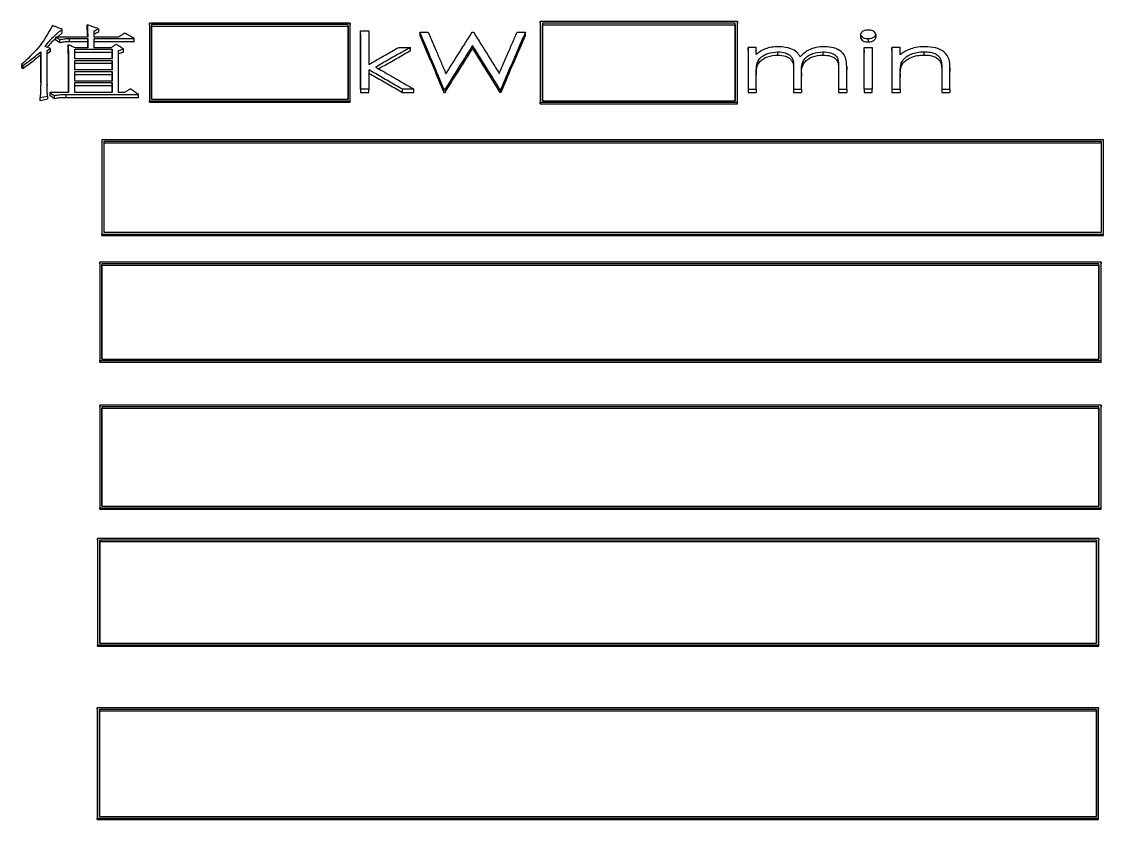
# Model space of a CAD drawing. Header units: millimetres. Extents: x 2344 to 4024, y 1094 to 2282.
# Drawn here: x 2726.87 to 2750.78, y 2075.85 to 2093.48 of the extents above; entities that cross this region are included whole.
import ezdxf

# ---------------------------------------------------------------- set-up
doc = ezdxf.new("R2010")
doc.units = ezdxf.units.MM

msp = doc.modelspace()

# ---------------------------------------------------------------- linework, layer by layer
at = {"color": 7, "linetype": 'Continuous', "lineweight": 25}
for p, q in [((2728.32, 2093.335), (2728.32, 2093.408)), ((2729.694, 2093.41), (2729.694, 2093.447)), ((2729.694, 2093.447), (2729.694, 2091.732)), ((2734.135, 2093.447), (2729.694, 2093.447)), ((2729.694, 2093.41), (2729.694, 2091.696)), ((2734.085, 2093.416), (2729.744, 2093.416)), ((2729.744, 2093.416), (2729.744, 2091.764)), ((2734.085, 2091.764), (2734.085, 2093.416)), ((2734.085, 2093.38), (2734.085, 2093.416)), ((2734.135, 2091.732), (2734.135, 2093.447)), ((2734.135, 2093.447), (2734.135, 2093.41)), ((2734.135, 2091.696), (2734.135, 2093.41)), ((2738.331, 2093.441), (2738.331, 2093.478)), ((2738.331, 2093.478), (2738.331, 2091.7)), ((2742.693, 2093.478), (2738.331, 2093.478)), ((2738.331, 2093.441), (2738.331, 2091.664)), ((2742.643, 2093.447), (2738.381, 2093.447)), ((2738.381, 2093.447), (2738.381, 2091.732)), ((2738.381, 2091.732), (2738.381, 2093.411)), ((2738.381, 2093.411), (2742.643, 2093.411)), ((2742.643, 2091.732), (2742.643, 2093.447)), ((2742.643, 2093.411), (2742.643, 2093.447)), ((2742.643, 2093.411), (2742.643, 2091.732)), ((2742.693, 2091.7), (2742.693, 2093.478)), ((2742.693, 2093.478), (2742.693, 2093.441)), ((2742.693, 2091.664), (2742.693, 2093.441)), ((2727.768, 2093.234), (2727.661, 2093.138)), ((2727.768, 2093.234), (2727.768, 2093.307)), ((2728.471, 2093.138), (2728.471, 2093.273)), ((2728.569, 2093.32), (2728.569, 2093.248)), ((2729.744, 2091.764), (2729.744, 2093.38)), ((2729.744, 2093.38), (2734.085, 2093.38)), ((2734.085, 2093.38), (2734.085, 2091.764)), ((2734.363, 2091.985), (2734.363, 2093.277)), ((2734.363, 2093.205), (2734.363, 2093.277)), ((2734.363, 2093.277), (2734.542, 2093.277)), ((2734.363, 2093.205), (2734.363, 2091.914)), ((2734.542, 2093.277), (2734.542, 2092.534)), ((2735.67, 2093.245), (2735.67, 2093.173)), ((2735.67, 2093.245), (2735.856, 2093.245)), ((2736.829, 2093.245), (2736.856, 2093.245)), ((2737.82, 2093.245), (2738.004, 2093.245)), ((2738.004, 2093.173), (2738.004, 2093.245)), ((2745.414, 2093.197), (2745.414, 2093.124)), ((2745.747, 2093.197), (2745.747, 2093.124)), ((2728.331, 2093.138), (2727.628, 2093.138)), ((2727.628, 2093.066), (2727.628, 2093.138)), ((2727.714, 2093.012), (2727.714, 2093.084)), ((2727.898, 2092.89), (2727.898, 2092.963)), ((2727.93, 2093.105), (2728.331, 2093.105)), ((2727.93, 2093.032), (2727.93, 2093.105)), ((2728.331, 2093.032), (2727.93, 2093.032)), ((2728.331, 2093.105), (2728.331, 2092.902)), ((2728.331, 2093.032), (2728.331, 2093.105)), ((2728.331, 2092.902), (2728.331, 2093.032)), ((2729.012, 2093.138), (2728.471, 2093.138)), ((2728.471, 2093.105), (2729.358, 2093.105)), ((2728.471, 2092.902), (2728.471, 2093.105)), ((2729.358, 2093.032), (2728.471, 2093.032)), ((2729.358, 2093.032), (2729.358, 2093.105)), ((2736.837, 2092.88), (2736.837, 2092.952)), ((2745.58, 2093.102), (2745.58, 2093.029)), ((2727.292, 2092.814), (2727.292, 2092.13)), ((2727.292, 2092.741), (2727.292, 2092.814)), ((2727.292, 2092.13), (2727.292, 2092.741)), ((2727.433, 2092.841), (2727.509, 2092.888)), ((2727.433, 2092.158), (2727.433, 2092.841)), ((2727.509, 2092.816), (2727.433, 2092.769)), ((2727.509, 2092.816), (2727.509, 2092.888)), ((2728.049, 2092.868), (2728.872, 2092.868)), ((2728.049, 2092.657), (2728.049, 2092.868)), ((2728.872, 2092.796), (2728.049, 2092.796)), ((2728.331, 2092.902), (2728.06, 2092.902)), ((2728.85, 2092.902), (2728.471, 2092.902)), ((2728.872, 2092.868), (2728.872, 2092.657)), ((2728.872, 2092.796), (2728.872, 2092.868)), ((2728.872, 2092.657), (2728.872, 2092.796)), ((2729.012, 2091.909), (2729.012, 2092.841)), ((2729.12, 2092.802), (2729.012, 2092.769)), ((2729.12, 2092.802), (2729.12, 2092.875)), ((2735.207, 2092.909), (2735.465, 2092.909)), ((2735.465, 2092.837), (2735.465, 2092.909)), ((2742.927, 2092.909), (2742.927, 2091.985)), ((2742.927, 2092.837), (2742.927, 2092.909)), ((2743.106, 2092.909), (2742.927, 2092.909)), ((2742.927, 2092.837), (2742.927, 2091.914)), ((2743.106, 2092.75), (2743.106, 2092.909)), ((2743.579, 2092.813), (2743.579, 2092.741)), ((2744.58, 2092.813), (2744.58, 2092.741)), ((2745.491, 2091.985), (2745.491, 2092.909)), ((2745.491, 2092.837), (2745.491, 2092.909)), ((2745.491, 2092.909), (2745.67, 2092.909)), ((2745.491, 2092.837), (2745.491, 2092.795)), ((2745.67, 2092.909), (2745.67, 2091.985)), ((2746.106, 2092.909), (2746.106, 2091.985)), ((2746.106, 2092.837), (2746.106, 2092.909)), ((2746.286, 2092.909), (2746.106, 2092.909)), ((2746.106, 2092.837), (2746.106, 2091.914)), ((2746.286, 2092.744), (2746.286, 2092.909)), ((2746.811, 2092.813), (2746.811, 2092.741)), ((2726.87, 2092.534), (2726.903, 2092.514)), ((2726.87, 2092.534), (2726.87, 2092.463)), ((2726.87, 2092.463), (2726.903, 2092.442)), ((2726.903, 2092.442), (2726.903, 2092.514)), ((2727.909, 2092.678), (2727.909, 2091.909)), ((2727.909, 2092.606), (2727.909, 2092.678)), ((2727.909, 2091.909), (2727.909, 2092.606)), ((2728.872, 2092.657), (2728.049, 2092.657)), ((2728.049, 2092.623), (2728.872, 2092.623)), ((2728.049, 2092.411), (2728.049, 2092.623)), ((2728.872, 2092.551), (2728.049, 2092.551)), ((2728.872, 2092.623), (2728.872, 2092.411)), ((2728.872, 2092.551), (2728.872, 2092.623)), ((2728.872, 2092.411), (2728.872, 2092.551)), ((2743.927, 2092.457), (2743.927, 2091.985)), ((2743.927, 2092.457), (2743.927, 2092.385)), ((2744.927, 2092.488), (2744.927, 2091.985)), ((2744.927, 2092.488), (2744.927, 2092.417)), ((2745.106, 2091.985), (2745.106, 2092.488)), ((2745.106, 2092.488), (2745.106, 2092.416)), ((2746.313, 2092.569), (2746.313, 2092.497)), ((2747.188, 2092.632), (2747.188, 2092.56)), ((2747.388, 2092.396), (2747.388, 2092.467)), ((2747.388, 2091.985), (2747.388, 2092.459)), ((2747.388, 2092.459), (2747.388, 2092.387)), ((2728.872, 2092.411), (2728.049, 2092.411)), ((2728.049, 2092.377), (2728.872, 2092.377)), ((2728.049, 2092.164), (2728.049, 2092.377)), ((2728.872, 2092.306), (2728.049, 2092.306)), ((2728.872, 2092.377), (2728.872, 2092.164)), ((2728.872, 2092.306), (2728.872, 2092.377)), ((2728.872, 2092.164), (2728.872, 2092.306)), ((2734.542, 2092.413), (2734.542, 2091.985)), ((2743.106, 2091.985), (2743.106, 2092.376)), ((2743.106, 2092.376), (2743.106, 2092.305)), ((2743.927, 2092.385), (2743.927, 2091.914)), ((2744.106, 2091.985), (2744.106, 2092.347)), ((2744.106, 2092.347), (2744.106, 2092.275)), ((2744.927, 2092.417), (2744.927, 2091.914)), ((2746.286, 2092.33), (2746.286, 2092.259)), ((2746.286, 2091.985), (2746.286, 2092.321)), ((2746.286, 2092.321), (2746.286, 2092.25)), ((2747.209, 2092.422), (2747.209, 2091.985)), ((2747.209, 2092.422), (2747.209, 2092.35)), ((2747.209, 2092.35), (2747.209, 2091.914)), ((2727.433, 2092.086), (2727.433, 2092.067)), ((2728.872, 2092.164), (2728.049, 2092.164)), ((2728.049, 2092.13), (2728.872, 2092.13)), ((2728.049, 2091.909), (2728.049, 2092.13)), ((2728.872, 2092.059), (2728.049, 2092.059)), ((2728.872, 2092.13), (2728.872, 2091.909)), ((2728.872, 2092.059), (2728.872, 2092.13)), ((2728.872, 2091.909), (2728.872, 2092.059)), ((2734.363, 2091.985), (2734.363, 2091.914)), ((2734.542, 2091.985), (2734.363, 2091.985)), ((2734.542, 2091.914), (2734.542, 2091.985)), ((2735.285, 2091.914), (2735.285, 2091.985)), ((2735.542, 2091.985), (2735.285, 2091.985)), ((2735.542, 2091.914), (2735.542, 2091.985)), ((2736.202, 2091.914), (2736.202, 2091.985)), ((2736.228, 2091.985), (2736.202, 2091.985)), ((2736.228, 2091.985), (2736.228, 2091.914)), ((2737.439, 2091.914), (2737.439, 2091.985)), ((2737.465, 2091.985), (2737.439, 2091.985)), ((2737.465, 2091.985), (2737.465, 2091.914)), ((2742.927, 2091.985), (2742.927, 2091.914)), ((2742.927, 2091.985), (2743.106, 2091.985)), ((2743.106, 2091.985), (2743.106, 2091.914)), ((2743.927, 2091.985), (2743.927, 2091.914)), ((2743.927, 2091.985), (2744.106, 2091.985)), ((2744.106, 2091.985), (2744.106, 2091.914)), ((2744.927, 2091.985), (2744.927, 2091.914)), ((2744.927, 2091.985), (2745.106, 2091.985)), ((2745.106, 2091.985), (2745.106, 2091.914)), ((2745.491, 2091.985), (2745.491, 2091.914)), ((2745.67, 2091.985), (2745.491, 2091.985)), ((2745.67, 2091.914), (2745.67, 2091.985)), ((2746.106, 2091.985), (2746.106, 2091.914)), ((2746.106, 2091.985), (2746.286, 2091.985)), ((2746.286, 2091.985), (2746.286, 2091.914)), ((2747.209, 2091.985), (2747.209, 2091.914)), ((2747.209, 2091.985), (2747.388, 2091.985)), ((2747.388, 2091.985), (2747.388, 2091.914)), ((2727.281, 2091.799), (2727.444, 2091.833)), ((2727.281, 2091.728), (2727.281, 2091.799)), ((2727.444, 2091.763), (2727.281, 2091.728)), ((2727.444, 2091.833), (2727.444, 2091.763)), ((2727.909, 2091.909), (2727.498, 2091.909)), ((2727.498, 2091.839), (2727.498, 2091.909)), ((2727.595, 2091.776), (2727.595, 2091.847)), ((2727.855, 2091.797), (2727.855, 2091.868)), ((2729.456, 2091.797), (2727.855, 2091.797)), ((2728.872, 2091.909), (2728.049, 2091.909)), ((2729.142, 2091.909), (2729.012, 2091.909)), ((2729.456, 2091.797), (2729.456, 2091.868)), ((2729.694, 2091.696), (2729.694, 2091.732)), ((2729.694, 2091.732), (2734.135, 2091.732)), ((2729.744, 2091.764), (2734.085, 2091.764)), ((2734.135, 2091.696), (2734.135, 2091.732)), ((2734.363, 2091.914), (2734.542, 2091.914)), ((2735.285, 2091.914), (2735.542, 2091.914)), ((2736.202, 2091.914), (2736.228, 2091.914)), ((2737.465, 2091.914), (2737.439, 2091.914)), ((2738.381, 2091.732), (2742.643, 2091.732)), ((2742.927, 2091.914), (2743.106, 2091.914)), ((2743.927, 2091.914), (2744.106, 2091.914)), ((2744.927, 2091.914), (2745.106, 2091.914)), ((2745.491, 2091.963), (2745.491, 2091.914)), ((2745.491, 2091.914), (2745.67, 2091.914)), ((2746.106, 2091.914), (2746.286, 2091.914)), ((2747.209, 2091.914), (2747.388, 2091.914)), ((2729.694, 2091.696), (2734.135, 2091.696)), ((2738.331, 2091.664), (2738.331, 2091.7)), ((2738.331, 2091.7), (2742.693, 2091.7)), ((2738.331, 2091.664), (2742.693, 2091.664)), ((2742.693, 2091.664), (2742.693, 2091.7)), ((2728.645, 2090.869), (2728.645, 2090.833)), ((2750.778, 2090.868), (2728.645, 2090.869)), ((2728.695, 2090.836), (2750.728, 2090.836)), ((2728.695, 2090.801), (2750.728, 2090.801)), ((2750.728, 2090.836), (2750.728, 2090.801)), ((2750.778, 2090.833), (2750.778, 2090.868)), ((2750.778, 2088.752), (2750.778, 2090.833)), ((2728.645, 2089.794), (2728.645, 2089.135)), ((2728.645, 2089.041), (2728.645, 2088.752)), ((2728.645, 2088.752), (2728.645, 2088.786)), ((2728.645, 2088.786), (2750.778, 2088.786)), ((2728.645, 2088.752), (2750.778, 2088.752)), ((2750.728, 2088.819), (2728.695, 2088.819)), ((2750.778, 2088.752), (2750.778, 2088.786)), ((2728.595, 2088.128), (2728.595, 2088.162)), ((2750.728, 2088.161), (2728.595, 2088.162)), ((2750.728, 2088.161), (2750.728, 2088.128)), ((2750.678, 2088.127), (2728.645, 2088.128)), ((2728.645, 2088.128), (2728.645, 2088.095)), ((2728.645, 2088.095), (2750.678, 2088.094)), ((2750.678, 2088.094), (2750.678, 2088.127)), ((2750.728, 2085.956), (2750.728, 2088.128)), ((2728.595, 2086.257), (2728.595, 2085.956)), ((2728.595, 2085.956), (2728.595, 2085.988)), ((2728.595, 2085.988), (2750.728, 2085.988)), ((2728.645, 2086.023), (2750.678, 2086.023)), ((2750.728, 2085.956), (2750.728, 2085.988)), ((2728.595, 2085.956), (2750.728, 2085.956)), ((2750.728, 2085.003), (2728.595, 2085.004)), ((2728.595, 2084.973), (2728.595, 2085.004)), ((2750.678, 2084.968), (2728.645, 2084.968)), ((2728.645, 2084.968), (2728.645, 2084.937)), ((2728.645, 2084.937), (2750.678, 2084.937)), ((2750.678, 2084.937), (2750.678, 2084.968)), ((2750.728, 2085.003), (2750.728, 2084.973)), ((2750.729, 2082.705), (2750.728, 2084.973)), ((2728.595, 2083.019), (2728.595, 2082.705)), ((2728.595, 2082.735), (2750.729, 2082.735)), ((2728.595, 2082.705), (2728.595, 2082.735)), ((2728.595, 2082.705), (2750.729, 2082.705)), ((2728.645, 2082.771), (2750.678, 2082.771)), ((2750.729, 2082.705), (2750.729, 2082.735)), ((2750.678, 2082.057), (2728.546, 2082.057)), ((2728.546, 2082.029), (2728.546, 2082.057)), ((2728.546, 2082.029), (2728.546, 2079.681)), ((2750.629, 2082.021), (2728.595, 2082.021)), ((2728.595, 2081.992), (2728.595, 2082.021)), ((2728.595, 2081.992), (2750.629, 2081.992)), ((2750.629, 2082.021), (2750.629, 2081.992)), ((2750.678, 2082.057), (2750.678, 2082.029)), ((2750.679, 2080.29), (2750.678, 2082.029)), ((2750.679, 2079.681), (2750.679, 2080.102)), ((2728.546, 2079.709), (2750.679, 2079.709)), ((2728.546, 2079.681), (2728.546, 2079.709)), ((2728.546, 2079.681), (2750.679, 2079.681)), ((2728.596, 2079.746), (2750.629, 2079.746)), ((2750.679, 2079.681), (2750.679, 2079.709)), ((2750.674, 2078.318), (2728.541, 2078.318)), ((2728.541, 2078.291), (2728.541, 2078.318)), ((2728.541, 2078.291), (2728.541, 2075.854)), ((2750.624, 2078.28), (2728.591, 2078.28)), ((2728.591, 2078.253), (2728.591, 2078.28)), ((2728.591, 2078.253), (2750.624, 2078.253)), ((2750.624, 2078.28), (2750.624, 2078.253)), ((2750.674, 2078.318), (2750.674, 2078.291)), ((2750.674, 2075.854), (2750.674, 2078.291)), ((2728.541, 2075.879), (2750.674, 2075.879)), ((2728.541, 2075.854), (2728.541, 2075.879)), ((2728.541, 2075.854), (2750.674, 2075.854)), ((2728.591, 2075.918), (2750.624, 2075.918)), ((2750.674, 2075.854), (2750.674, 2075.879))]:
    msp.add_line(p, q, dxfattribs=at)
at = {"color": 7, "linetype": 'Continuous', "lineweight": 25, "flags": 128}
for points in [[(2727.509, 2092.888), (2727.464, 2092.903), (2727.427, 2092.916), (2727.39, 2092.929)], [(2729.012, 2092.841), (2729.066, 2092.858), (2729.12, 2092.875)], [(2727.855, 2091.868), (2728.449, 2091.868), (2729.456, 2091.868)]]:
    msp.add_lwpolyline(points, dxfattribs=at)
at = {"color": 7, "linetype": 'Continuous', "lineweight": 25}
for points, knots in [([(2728.32, 2093.408), (2728.322, 2093.383), (2728.326, 2093.333), (2728.33, 2093.244), (2728.33, 2093.179), (2728.331, 2093.138)], [0, 0, 0, 0, 0.276869, 0.553757, 1, 1, 1, 1]), ([(2728.569, 2093.32), (2728.527, 2093.335), (2728.444, 2093.364), (2728.361, 2093.393), (2728.32, 2093.408)], [0, 0, 0, 0, 0.499999, 1, 1, 1, 1]), ([(2727.552, 2093.394), (2727.457, 2093.223), (2727.288, 2092.916), (2726.999, 2092.652), (2726.87, 2092.534)], [0, 0, 0, 0, 0.556051, 1, 1, 1, 1]), ([(2727.39, 2092.929), (2727.449, 2093.005), (2727.555, 2093.141), (2727.703, 2093.256), (2727.768, 2093.307)], [0, 0, 0, 0, 0.5582906, 1, 1, 1, 1]), ([(2727.768, 2093.307), (2727.739, 2093.319), (2727.689, 2093.339), (2727.616, 2093.368), (2727.573, 2093.385), (2727.552, 2093.394)], [0, 0, 0, 0, 0.402372, 0.701186, 1, 1, 1, 1]), ([(2728.33, 2093.138), (2728.33, 2093.139), (2728.33, 2093.165), (2728.328, 2093.23), (2728.323, 2093.295), (2728.32, 2093.335)], [0, 0, 0, 0, 0.01134, 0.390566, 1, 1, 1, 1]), ([(2728.471, 2093.273), (2728.488, 2093.281), (2728.52, 2093.297), (2728.552, 2093.312), (2728.569, 2093.32)], [0, 0, 0, 0, 0.500001, 1, 1, 1, 1]), ([(2728.569, 2093.248), (2728.552, 2093.24), (2728.52, 2093.224), (2728.488, 2093.208), (2728.471, 2093.201)], [0, 0, 0, 0, 0.5, 1, 1, 1, 1]), ([(2729.153, 2093.226), (2729.129, 2093.211), (2729.082, 2093.182), (2729.036, 2093.153), (2729.012, 2093.138)], [0, 0, 0, 0, 0.499999, 1, 1, 1, 1]), ([(2729.358, 2093.105), (2729.324, 2093.125), (2729.256, 2093.165), (2729.187, 2093.206), (2729.153, 2093.226)], [0, 0, 0, 0, 0.5, 1, 1, 1, 1]), ([(2736.202, 2091.985), (2736.183, 2092.033), (2736.083, 2092.272), (2735.905, 2092.694), (2735.748, 2093.063), (2735.67, 2093.245)], [0, 0, 0, 0, 0.1124832, 0.5624214, 1, 1, 1, 1]), ([(2735.67, 2093.173), (2735.69, 2093.126), (2735.79, 2092.893), (2735.968, 2092.475), (2736.125, 2092.099), (2736.202, 2091.914)], [0, 0, 0, 0, 0.112618, 0.563095, 1, 1, 1, 1]), ([(2735.856, 2093.245), (2735.875, 2093.2), (2735.934, 2093.063), (2736.029, 2092.841), (2736.14, 2092.58), (2736.211, 2092.41), (2736.247, 2092.324)], [0, 0, 0, 0, 0.149662, 0.448988, 0.724491, 1, 1, 1, 1]), ([(2736.247, 2092.324), (2736.275, 2092.369), (2736.358, 2092.501), (2736.497, 2092.721), (2736.663, 2092.984), (2736.774, 2093.158), (2736.829, 2093.245)], [0, 0, 0, 0, 0.1429198, 0.4287597, 0.714377, 1, 1, 1, 1]), ([(2736.856, 2093.245), (2736.883, 2093.202), (2736.965, 2093.071), (2737.102, 2092.853), (2737.265, 2092.592), (2737.373, 2092.418), (2737.427, 2092.331)], [0, 0, 0, 0, 0.1441148, 0.4323449, 0.7161696, 1, 1, 1, 1]), ([(2737.427, 2092.331), (2737.447, 2092.377), (2737.506, 2092.516), (2737.601, 2092.738), (2737.712, 2092.996), (2737.784, 2093.162), (2737.82, 2093.245)], [0, 0, 0, 0, 0.150485, 0.451455, 0.725725, 1, 1, 1, 1]), ([(2738.004, 2093.245), (2737.984, 2093.199), (2737.883, 2092.965), (2737.703, 2092.547), (2737.543, 2092.171), (2737.465, 2091.985)], [0, 0, 0, 0, 0.112359, 0.561802, 1, 1, 1, 1]), ([(2737.465, 2091.914), (2737.485, 2091.962), (2737.586, 2092.201), (2737.766, 2092.622), (2737.925, 2092.991), (2738.004, 2093.173)], [0, 0, 0, 0, 0.112494, 0.562474, 1, 1, 1, 1]), ([(2745.58, 2093.293), (2745.556, 2093.292), (2745.51, 2093.289), (2745.456, 2093.264), (2745.42, 2093.232), (2745.416, 2093.209), (2745.414, 2093.197)], [0, 0, 0, 0, 0.2917, 0.575641, 0.790759, 1, 1, 1, 1]), ([(2745.414, 2093.197), (2745.418, 2093.182), (2745.425, 2093.152), (2745.472, 2093.122), (2745.525, 2093.104), (2745.561, 2093.102), (2745.58, 2093.102)], [0, 0, 0, 0, 0.2661054, 0.5434733, 0.769717, 1, 1, 1, 1]), ([(2745.747, 2093.197), (2745.744, 2093.212), (2745.737, 2093.242), (2745.689, 2093.272), (2745.635, 2093.291), (2745.599, 2093.292), (2745.58, 2093.293)], [0, 0, 0, 0, 0.266167, 0.543432, 0.769604, 1, 1, 1, 1]), ([(2745.58, 2093.102), (2745.603, 2093.103), (2745.65, 2093.106), (2745.704, 2093.13), (2745.741, 2093.162), (2745.745, 2093.185), (2745.747, 2093.197)], [0, 0, 0, 0, 0.291686, 0.575696, 0.790918, 1, 1, 1, 1]), ([(2727.613, 2093.095), (2727.588, 2093.073), (2727.522, 2093.017), (2727.47, 2092.952), (2727.438, 2092.912)], [0, 0, 0, 0, 0.373283, 1, 1, 1, 1]), ([(2727.628, 2093.138), (2727.642, 2093.129), (2727.671, 2093.111), (2727.7, 2093.093), (2727.714, 2093.084)], [0, 0, 0, 0, 0.4999996, 1, 1, 1, 1]), ([(2727.714, 2093.012), (2727.7, 2093.021), (2727.671, 2093.039), (2727.642, 2093.057), (2727.628, 2093.066)], [0, 0, 0, 0, 0.500002, 1, 1, 1, 1]), ([(2727.714, 2093.084), (2727.754, 2093.091), (2727.825, 2093.103), (2727.898, 2093.104), (2727.93, 2093.105)], [0, 0, 0, 0, 0.558835, 1, 1, 1, 1]), ([(2727.93, 2093.032), (2727.889, 2093.031), (2727.816, 2093.03), (2727.745, 2093.018), (2727.714, 2093.012)], [0, 0, 0, 0, 0.561085, 1, 1, 1, 1]), ([(2727.898, 2092.963), (2727.898, 2092.961), (2727.898, 2092.956), (2727.898, 2092.951), (2727.899, 2092.946), (2727.899, 2092.942), (2727.899, 2092.938), (2727.899, 2092.933), (2727.899, 2092.929), (2727.899, 2092.925), (2727.9, 2092.92), (2727.9, 2092.916), (2727.9, 2092.912), (2727.9, 2092.906), (2727.9, 2092.902), (2727.9, 2092.898), (2727.901, 2092.893), (2727.901, 2092.886), (2727.901, 2092.877), (2727.902, 2092.868), (2727.902, 2092.86), (2727.902, 2092.851), (2727.903, 2092.842), (2727.903, 2092.834), (2727.903, 2092.825), (2727.904, 2092.814), (2727.904, 2092.805), (2727.904, 2092.797), (2727.905, 2092.788), (2727.905, 2092.779), (2727.905, 2092.771), (2727.906, 2092.762), (2727.906, 2092.753), (2727.906, 2092.744), (2727.907, 2092.738), (2727.907, 2092.731), (2727.907, 2092.725), (2727.907, 2092.719), (2727.907, 2092.715), (2727.908, 2092.711), (2727.908, 2092.706), (2727.908, 2092.702), (2727.908, 2092.698), (2727.908, 2092.693), (2727.908, 2092.688), (2727.909, 2092.683), (2727.909, 2092.679), (2727.909, 2092.678)], [0, 0, 0, 0, 0.022858, 0.045716, 0.057145, 0.068574, 0.091432, 0.102861, 0.11429, 0.137148, 0.148577, 0.160006, 0.182864, 0.194293, 0.217151, 0.22858, 0.240009, 0.262867, 0.308583, 0.331441, 0.354299, 0.400015, 0.422873, 0.445731, 0.491447, 0.514305, 0.560021, 0.582879, 0.605737, 0.651453, 0.674311, 0.697169, 0.742885, 0.765743, 0.788601, 0.811459, 0.834317, 0.857175, 0.868604, 0.880033, 0.90289, 0.914319, 0.925748, 0.948606, 0.960035, 0.980018, 1, 1, 1, 1]), ([(2728.06, 2092.902), (2728.033, 2092.912), (2727.979, 2092.932), (2727.925, 2092.953), (2727.898, 2092.963)], [0, 0, 0, 0, 0.5, 1, 1, 1, 1]), ([(2728.958, 2092.976), (2728.94, 2092.964), (2728.904, 2092.939), (2728.868, 2092.914), (2728.85, 2092.902)], [0, 0, 0, 0, 0.499999, 1, 1, 1, 1]), ([(2729.12, 2092.875), (2729.093, 2092.892), (2729.039, 2092.925), (2728.985, 2092.959), (2728.958, 2092.976)], [0, 0, 0, 0, 0.4999992, 1, 1, 1, 1]), ([(2736.837, 2092.952), (2736.809, 2092.908), (2736.726, 2092.776), (2736.582, 2092.55), (2736.407, 2092.272), (2736.288, 2092.081), (2736.228, 2091.985)], [0, 0, 0, 0, 0.13729, 0.411869, 0.705931, 1, 1, 1, 1]), ([(2737.439, 2091.985), (2737.411, 2092.03), (2737.329, 2092.164), (2737.187, 2092.393), (2737.014, 2092.67), (2736.896, 2092.858), (2736.837, 2092.952)], [0, 0, 0, 0, 0.137552, 0.412656, 0.706324, 1, 1, 1, 1]), ([(2743.61, 2092.925), (2743.552, 2092.923), (2743.447, 2092.918), (2743.351, 2092.891), (2743.309, 2092.879)], [0, 0, 0, 0, 0.5624379, 1, 1, 1, 1]), ([(2744.075, 2092.704), (2744.054, 2092.738), (2744.011, 2092.809), (2743.85, 2092.904), (2743.702, 2092.917), (2743.61, 2092.925)], [0, 0, 0, 0, 0.269907, 0.547967, 1, 1, 1, 1]), ([(2744.612, 2092.925), (2744.549, 2092.921), (2744.425, 2092.913), (2744.225, 2092.843), (2744.132, 2092.756), (2744.075, 2092.704)], [0, 0, 0, 0, 0.288581, 0.57183, 1, 1, 1, 1]), ([(2745.106, 2092.488), (2745.105, 2092.545), (2745.102, 2092.66), (2745.013, 2092.817), (2744.822, 2092.911), (2744.683, 2092.92), (2744.612, 2092.925)], [0, 0, 0, 0, 0.270601, 0.542796, 0.767549, 1, 1, 1, 1]), ([(2745.414, 2093.124), (2745.418, 2093.11), (2745.425, 2093.08), (2745.472, 2093.05), (2745.525, 2093.032), (2745.561, 2093.03), (2745.58, 2093.029)], [0, 0, 0, 0, 0.2659349, 0.5432745, 0.7695921, 1, 1, 1, 1]), ([(2745.58, 2093.029), (2745.603, 2093.031), (2745.65, 2093.033), (2745.704, 2093.058), (2745.741, 2093.089), (2745.745, 2093.113), (2745.747, 2093.124)], [0, 0, 0, 0, 0.291838, 0.575901, 0.791061, 1, 1, 1, 1]), ([(2746.842, 2092.925), (2746.768, 2092.921), (2746.647, 2092.915), (2746.492, 2092.869), (2746.378, 2092.814), (2746.316, 2092.767), (2746.286, 2092.744)], [0, 0, 0, 0, 0.346759, 0.568511, 0.786179, 1, 1, 1, 1]), ([(2747.388, 2092.459), (2747.387, 2092.521), (2747.386, 2092.646), (2747.279, 2092.814), (2747.07, 2092.91), (2746.919, 2092.92), (2746.842, 2092.925)], [0, 0, 0, 0, 0.270301, 0.542249, 0.767594, 1, 1, 1, 1]), ([(2726.903, 2092.514), (2726.955, 2092.55), (2727.05, 2092.616), (2727.177, 2092.717), (2727.254, 2092.781), (2727.292, 2092.814)], [0, 0, 0, 0, 0.38007, 0.689866, 1, 1, 1, 1]), ([(2727.292, 2092.741), (2727.245, 2092.702), (2727.161, 2092.63), (2727.03, 2092.531), (2726.945, 2092.472), (2726.903, 2092.442)], [0, 0, 0, 0, 0.380303, 0.689878, 1, 1, 1, 1]), ([(2727.909, 2092.606), (2727.908, 2092.641), (2727.905, 2092.705), (2727.901, 2092.8), (2727.899, 2092.86), (2727.898, 2092.89)], [0, 0, 0, 0, 0.366196, 0.683098, 1, 1, 1, 1]), ([(2734.542, 2092.534), (2734.595, 2092.564), (2734.732, 2092.641), (2734.953, 2092.766), (2735.123, 2092.862), (2735.207, 2092.909)], [0, 0, 0, 0, 0.236113, 0.618056, 1, 1, 1, 1]), ([(2735.465, 2092.909), (2735.413, 2092.88), (2735.258, 2092.793), (2735.001, 2092.648), (2734.796, 2092.532), (2734.694, 2092.474)], [0, 0, 0, 0, 0.203788, 0.601893, 1, 1, 1, 1]), ([(2734.757, 2092.438), (2734.788, 2092.455), (2734.922, 2092.531), (2735.158, 2092.664), (2735.363, 2092.779), (2735.465, 2092.837)], [0, 0, 0, 0, 0.133273, 0.566636, 1, 1, 1, 1]), ([(2736.228, 2091.914), (2736.256, 2091.959), (2736.34, 2092.093), (2736.483, 2092.321), (2736.658, 2092.598), (2736.777, 2092.786), (2736.837, 2092.88)], [0, 0, 0, 0, 0.137439, 0.412318, 0.706156, 1, 1, 1, 1]), ([(2736.837, 2092.88), (2736.865, 2092.836), (2736.948, 2092.704), (2737.089, 2092.477), (2737.262, 2092.2), (2737.38, 2092.009), (2737.439, 2091.914)], [0, 0, 0, 0, 0.137702, 0.413107, 0.70655, 1, 1, 1, 1]), ([(2743.309, 2092.879), (2743.266, 2092.858), (2743.19, 2092.822), (2743.132, 2092.772), (2743.106, 2092.75)], [0, 0, 0, 0, 0.564241, 1, 1, 1, 1]), ([(2743.106, 2092.376), (2743.108, 2092.426), (2743.111, 2092.526), (2743.162, 2092.651), (2743.261, 2092.731), (2743.388, 2092.794), (2743.503, 2092.805), (2743.579, 2092.813)], [0, 0, 0, 0, 0.241257, 0.4833865, 0.613214, 0.7463276, 1, 1, 1, 1]), ([(2743.106, 2092.305), (2743.108, 2092.354), (2743.111, 2092.454), (2743.162, 2092.58), (2743.261, 2092.659), (2743.388, 2092.722), (2743.503, 2092.733), (2743.579, 2092.741)], [0, 0, 0, 0, 0.24113, 0.483163, 0.612992, 0.746152, 1, 1, 1, 1]), ([(2743.579, 2092.813), (2743.64, 2092.808), (2743.734, 2092.801), (2743.836, 2092.75), (2743.938, 2092.646), (2743.932, 2092.541), (2743.927, 2092.457)], [0, 0, 0, 0, 0.25507, 0.388384, 0.517307, 1, 1, 1, 1]), ([(2743.579, 2092.741), (2743.64, 2092.736), (2743.734, 2092.729), (2743.836, 2092.678), (2743.938, 2092.575), (2743.932, 2092.469), (2743.927, 2092.385)], [0, 0, 0, 0, 0.25526, 0.388622, 0.517537, 1, 1, 1, 1]), ([(2744.106, 2092.347), (2744.106, 2092.456), (2744.105, 2092.595), (2744.249, 2092.724), (2744.379, 2092.793), (2744.501, 2092.805), (2744.58, 2092.813)], [0, 0, 0, 0, 0.4822, 0.612023, 0.745366, 1, 1, 1, 1]), ([(2744.106, 2092.275), (2744.106, 2092.385), (2744.105, 2092.523), (2744.249, 2092.653), (2744.379, 2092.721), (2744.501, 2092.733), (2744.58, 2092.741)], [0, 0, 0, 0, 0.481974, 0.611795, 0.745183, 1, 1, 1, 1]), ([(2744.58, 2092.813), (2744.638, 2092.809), (2744.726, 2092.803), (2744.826, 2092.759), (2744.901, 2092.698), (2744.924, 2092.6), (2744.926, 2092.526), (2744.927, 2092.488)], [0, 0, 0, 0, 0.2547873, 0.3882784, 0.5177155, 0.7588147, 1, 1, 1, 1]), ([(2744.58, 2092.741), (2744.638, 2092.737), (2744.726, 2092.731), (2744.825, 2092.687), (2744.901, 2092.626), (2744.924, 2092.529), (2744.926, 2092.454), (2744.927, 2092.417)], [0, 0, 0, 0, 0.25497, 0.388514, 0.517951, 0.758942, 1, 1, 1, 1]), ([(2746.313, 2092.569), (2746.337, 2092.607), (2746.384, 2092.683), (2746.517, 2092.759), (2746.662, 2092.805), (2746.761, 2092.81), (2746.811, 2092.813)], [0, 0, 0, 0, 0.26849, 0.546604, 0.771529, 1, 1, 1, 1]), ([(2746.313, 2092.497), (2746.337, 2092.535), (2746.384, 2092.611), (2746.517, 2092.687), (2746.662, 2092.733), (2746.761, 2092.738), (2746.811, 2092.741)], [0, 0, 0, 0, 0.268346, 0.546438, 0.771424, 1, 1, 1, 1]), ([(2746.811, 2092.813), (2746.859, 2092.811), (2746.955, 2092.807), (2747.077, 2092.766), (2747.155, 2092.702), (2747.177, 2092.655), (2747.188, 2092.632)], [0, 0, 0, 0, 0.290858, 0.574718, 0.790004, 1, 1, 1, 1]), ([(2746.811, 2092.741), (2746.859, 2092.739), (2746.955, 2092.735), (2747.077, 2092.694), (2747.155, 2092.63), (2747.177, 2092.583), (2747.188, 2092.56)], [0, 0, 0, 0, 0.290991, 0.574913, 0.790139, 1, 1, 1, 1]), ([(2734.694, 2092.474), (2734.746, 2092.444), (2734.914, 2092.348), (2735.196, 2092.185), (2735.427, 2092.052), (2735.542, 2091.985)], [0, 0, 0, 0, 0.184797, 0.592397, 1, 1, 1, 1]), ([(2746.286, 2092.321), (2746.286, 2092.368), (2746.285, 2092.451), (2746.305, 2092.533), (2746.313, 2092.569)], [0, 0, 0, 0, 0.559824, 1, 1, 1, 1]), ([(2746.286, 2092.25), (2746.286, 2092.296), (2746.285, 2092.38), (2746.305, 2092.461), (2746.313, 2092.497)], [0, 0, 0, 0, 0.559817, 1, 1, 1, 1]), ([(2747.188, 2092.632), (2747.196, 2092.593), (2747.21, 2092.523), (2747.209, 2092.453), (2747.209, 2092.422)], [0, 0, 0, 0, 0.559954, 1, 1, 1, 1]), ([(2747.188, 2092.56), (2747.196, 2092.521), (2747.21, 2092.452), (2747.209, 2092.381), (2747.209, 2092.35)], [0, 0, 0, 0, 0.559958, 1, 1, 1, 1]), ([(2735.285, 2091.985), (2735.232, 2092.015), (2735.083, 2092.102), (2734.835, 2092.245), (2734.64, 2092.357), (2734.542, 2092.413)], [0, 0, 0, 0, 0.210801, 0.6054, 1, 1, 1, 1]), ([(2734.542, 2092.342), (2734.594, 2092.312), (2734.744, 2092.226), (2734.992, 2092.083), (2735.187, 2091.971), (2735.285, 2091.914)], [0, 0, 0, 0, 0.210912, 0.605455, 1, 1, 1, 1]), ([(2727.292, 2092.13), (2727.292, 2092.127), (2727.292, 2092.122), (2727.292, 2092.116), (2727.292, 2092.111), (2727.291, 2092.106), (2727.291, 2092.101), (2727.291, 2092.096), (2727.291, 2092.09), (2727.291, 2092.085), (2727.291, 2092.08), (2727.29, 2092.075), (2727.29, 2092.069), (2727.29, 2092.061), (2727.29, 2092.051), (2727.289, 2092.041), (2727.289, 2092.03), (2727.289, 2092.02), (2727.288, 2092.01), (2727.288, 2092), (2727.288, 2091.99), (2727.287, 2091.979), (2727.287, 2091.969), (2727.287, 2091.959), (2727.286, 2091.949), (2727.286, 2091.938), (2727.286, 2091.931), (2727.285, 2091.923), (2727.285, 2091.915), (2727.285, 2091.908), (2727.285, 2091.9), (2727.285, 2091.894), (2727.284, 2091.888), (2727.284, 2091.883), (2727.284, 2091.878), (2727.284, 2091.873), (2727.284, 2091.868), (2727.284, 2091.863), (2727.283, 2091.858), (2727.283, 2091.853), (2727.283, 2091.847), (2727.283, 2091.842), (2727.283, 2091.837), (2727.283, 2091.832), (2727.282, 2091.827), (2727.282, 2091.822), (2727.282, 2091.817), (2727.282, 2091.812), (2727.282, 2091.806), (2727.282, 2091.802), (2727.281, 2091.799)], [0, 0, 0, 0, 0.023174, 0.046349, 0.057936, 0.069523, 0.092698, 0.104285, 0.115872, 0.139047, 0.150634, 0.162221, 0.185396, 0.20857, 0.231745, 0.278094, 0.301268, 0.324442, 0.370791, 0.393966, 0.41714, 0.463489, 0.486664, 0.509838, 0.556187, 0.579362, 0.602536, 0.625711, 0.648885, 0.672059, 0.695234, 0.718408, 0.729996, 0.741583, 0.764757, 0.776345, 0.787932, 0.811106, 0.822693, 0.834281, 0.857455, 0.869042, 0.88063, 0.903804, 0.915391, 0.926979, 0.950153, 0.96174, 0.973327, 1, 1, 1, 1]), ([(2727.444, 2091.833), (2727.443, 2091.836), (2727.443, 2091.841), (2727.442, 2091.851), (2727.441, 2091.861), (2727.44, 2091.871), (2727.44, 2091.877), (2727.439, 2091.883), (2727.439, 2091.888), (2727.438, 2091.894), (2727.438, 2091.901), (2727.437, 2091.911), (2727.436, 2091.922), (2727.436, 2091.932), (2727.435, 2091.942), (2727.435, 2091.952), (2727.435, 2091.962), (2727.434, 2091.972), (2727.434, 2091.982), (2727.434, 2091.992), (2727.433, 2092.002), (2727.433, 2092.012), (2727.433, 2092.022), (2727.433, 2092.032), (2727.433, 2092.042), (2727.433, 2092.052), (2727.433, 2092.06), (2727.433, 2092.067), (2727.433, 2092.074), (2727.433, 2092.08), (2727.433, 2092.085), (2727.433, 2092.09), (2727.433, 2092.095), (2727.433, 2092.1), (2727.433, 2092.105), (2727.433, 2092.11), (2727.433, 2092.115), (2727.433, 2092.12), (2727.433, 2092.125), (2727.433, 2092.13), (2727.433, 2092.135), (2727.433, 2092.14), (2727.433, 2092.145), (2727.433, 2092.151), (2727.433, 2092.155), (2727.433, 2092.158)], [0, 0, 0, 0, 0.0232736, 0.0465473, 0.0930947, 0.1163684, 0.1396421, 0.151279, 0.1629158, 0.1861895, 0.2094632, 0.2327369, 0.2792845, 0.3025582, 0.3258319, 0.3723795, 0.3956532, 0.4189269, 0.4654744, 0.4887481, 0.5120218, 0.5585692, 0.5818429, 0.6051166, 0.651664, 0.6749377, 0.6982114, 0.7214851, 0.7447588, 0.7563956, 0.7796693, 0.7913062, 0.802943, 0.8262167, 0.8378536, 0.8494904, 0.8727641, 0.8844009, 0.8960378, 0.9193114, 0.9309483, 0.9425851, 0.9658588, 0.9774957, 1, 1, 1, 1]), ([(2729.272, 2091.992), (2729.25, 2091.978), (2729.207, 2091.951), (2729.164, 2091.923), (2729.142, 2091.909)], [0, 0, 0, 0, 0.499999, 1, 1, 1, 1]), ([(2729.456, 2091.868), (2729.425, 2091.889), (2729.364, 2091.93), (2729.302, 2091.972), (2729.272, 2091.992)], [0, 0, 0, 0, 0.5, 1, 1, 1, 1]), ([(2727.498, 2091.909), (2727.514, 2091.899), (2727.546, 2091.878), (2727.579, 2091.858), (2727.595, 2091.847)], [0, 0, 0, 0, 0.499999, 1, 1, 1, 1]), ([(2727.595, 2091.776), (2727.579, 2091.787), (2727.546, 2091.808), (2727.514, 2091.828), (2727.498, 2091.839)], [0, 0, 0, 0, 0.500001, 1, 1, 1, 1]), ([(2727.595, 2091.847), (2727.631, 2091.853), (2727.692, 2091.862), (2727.779, 2091.867), (2727.83, 2091.868), (2727.855, 2091.868)], [0, 0, 0, 0, 0.425218, 0.711978, 1, 1, 1, 1]), ([(2727.855, 2091.797), (2727.806, 2091.796), (2727.718, 2091.795), (2727.633, 2091.782), (2727.595, 2091.776)], [0, 0, 0, 0, 0.560746, 1, 1, 1, 1]), ([(2728.645, 2090.869), (2728.645, 2090.663), (2728.645, 2090.252), (2728.645, 2089.559), (2728.645, 2089.067), (2728.645, 2088.786)], [0, 0, 0, 0, 0.300081, 0.600162, 1, 1, 1, 1]), ([(2728.695, 2088.819), (2728.695, 2089.03), (2728.695, 2089.453), (2728.695, 2090.126), (2728.695, 2090.584), (2728.695, 2090.836)], [0, 0, 0, 0, 0.3099206, 0.6198411, 1, 1, 1, 1]), ([(2728.695, 2088.819), (2728.695, 2088.978), (2728.695, 2089.308), (2728.695, 2089.972), (2728.695, 2090.47), (2728.695, 2090.801)], [0, 0, 0, 0, 0.237543, 0.491754, 1, 1, 1, 1]), ([(2750.728, 2090.836), (2750.728, 2090.63), (2750.728, 2090.219), (2750.728, 2089.548), (2750.728, 2089.078), (2750.728, 2088.819)], [0, 0, 0, 0, 0.309921, 0.619843, 1, 1, 1, 1]), ([(2750.728, 2090.801), (2750.728, 2090.636), (2750.728, 2090.304), (2750.728, 2089.647), (2750.728, 2089.148), (2750.728, 2088.819)], [0, 0, 0, 0, 0.254228, 0.508455, 1, 1, 1, 1]), ([(2750.778, 2088.786), (2750.778, 2088.997), (2750.778, 2089.419), (2750.778, 2090.115), (2750.778, 2090.595), (2750.778, 2090.868)], [0, 0, 0, 0, 0.3000816, 0.6001632, 1, 1, 1, 1]), ([(2728.595, 2088.162), (2728.595, 2087.947), (2728.595, 2087.518), (2728.595, 2086.794), (2728.595, 2086.281), (2728.595, 2085.988)], [0, 0, 0, 0, 0.300081, 0.600162, 1, 1, 1, 1]), ([(2750.728, 2085.988), (2750.728, 2086.208), (2750.728, 2086.648), (2750.728, 2087.374), (2750.728, 2087.875), (2750.728, 2088.161)], [0, 0, 0, 0, 0.300082, 0.600163, 1, 1, 1, 1]), ([(2728.645, 2088.128), (2728.645, 2087.913), (2728.645, 2087.483), (2728.645, 2086.783), (2728.645, 2086.293), (2728.645, 2086.023)], [0, 0, 0, 0, 0.309921, 0.619841, 1, 1, 1, 1]), ([(2728.645, 2086.023), (2728.645, 2086.19), (2728.645, 2086.534), (2728.645, 2087.228), (2728.645, 2087.748), (2728.645, 2088.095)], [0, 0, 0, 0, 0.238721, 0.492538, 1, 1, 1, 1]), ([(2750.678, 2086.023), (2750.678, 2086.243), (2750.678, 2086.683), (2750.678, 2087.386), (2750.678, 2087.864), (2750.678, 2088.127)], [0, 0, 0, 0, 0.309921, 0.619843, 1, 1, 1, 1]), ([(2750.678, 2088.094), (2750.678, 2087.921), (2750.678, 2087.575), (2750.678, 2086.887), (2750.678, 2086.367), (2750.678, 2086.023)], [0, 0, 0, 0, 0.253832, 0.507664, 1, 1, 1, 1]), ([(2728.595, 2085.004), (2728.595, 2084.779), (2728.595, 2084.331), (2728.595, 2083.575), (2728.595, 2083.04), (2728.595, 2082.735)], [0, 0, 0, 0, 0.300081, 0.600162, 1, 1, 1, 1]), ([(2728.645, 2084.968), (2728.645, 2084.744), (2728.645, 2084.295), (2728.645, 2083.563), (2728.645, 2083.052), (2728.645, 2082.771)], [0, 0, 0, 0, 0.309921, 0.619841, 1, 1, 1, 1]), ([(2728.645, 2082.771), (2728.645, 2082.946), (2728.645, 2083.306), (2728.645, 2084.031), (2728.645, 2084.575), (2728.645, 2084.937)], [0, 0, 0, 0, 0.239926, 0.493342, 1, 1, 1, 1]), ([(2750.678, 2082.771), (2750.678, 2083), (2750.678, 2083.459), (2750.678, 2084.193), (2750.678, 2084.692), (2750.678, 2084.968)], [0, 0, 0, 0, 0.309921, 0.619843, 1, 1, 1, 1]), ([(2750.678, 2084.937), (2750.678, 2084.756), (2750.678, 2084.394), (2750.678, 2083.675), (2750.678, 2083.131), (2750.678, 2082.771)], [0, 0, 0, 0, 0.253427, 0.506855, 1, 1, 1, 1]), ([(2750.729, 2082.735), (2750.729, 2082.964), (2750.729, 2083.423), (2750.729, 2084.181), (2750.728, 2084.704), (2750.728, 2085.003)], [0, 0, 0, 0, 0.300082, 0.600163, 1, 1, 1, 1]), ([(2728.546, 2082.057), (2728.546, 2081.825), (2728.546, 2081.36), (2728.546, 2080.578), (2728.546, 2080.025), (2728.546, 2079.709)], [0, 0, 0, 0, 0.300081, 0.600162, 1, 1, 1, 1]), ([(2728.595, 2082.021), (2728.596, 2081.788), (2728.596, 2081.323), (2728.596, 2080.565), (2728.596, 2080.037), (2728.596, 2079.746)], [0, 0, 0, 0, 0.309921, 0.619841, 1, 1, 1, 1]), ([(2728.596, 2079.746), (2728.596, 2079.928), (2728.596, 2080.302), (2728.596, 2081.053), (2728.596, 2081.616), (2728.595, 2081.992)], [0, 0, 0, 0, 0.240925, 0.494007, 1, 1, 1, 1]), ([(2750.629, 2079.746), (2750.629, 2079.984), (2750.629, 2080.458), (2750.629, 2081.217), (2750.629, 2081.735), (2750.629, 2082.021)], [0, 0, 0, 0, 0.309921, 0.619843, 1, 1, 1, 1]), ([(2750.629, 2081.992), (2750.629, 2081.804), (2750.629, 2081.429), (2750.629, 2080.683), (2750.629, 2080.119), (2750.629, 2079.746)], [0, 0, 0, 0, 0.253092, 0.506185, 1, 1, 1, 1]), ([(2750.679, 2079.709), (2750.679, 2079.946), (2750.679, 2080.421), (2750.679, 2081.205), (2750.679, 2081.747), (2750.678, 2082.057)], [0, 0, 0, 0, 0.300082, 0.600163, 1, 1, 1, 1]), ([(2728.541, 2078.318), (2728.541, 2078.076), (2728.541, 2077.593), (2728.541, 2076.78), (2728.541, 2076.206), (2728.541, 2075.879)], [0, 0, 0, 0, 0.300081, 0.600162, 1, 1, 1, 1]), ([(2728.591, 2078.28), (2728.591, 2078.038), (2728.591, 2077.554), (2728.591, 2076.767), (2728.591, 2076.22), (2728.591, 2075.918)], [0, 0, 0, 0, 0.309921, 0.619841, 1, 1, 1, 1]), ([(2728.591, 2075.918), (2728.591, 2076.108), (2728.591, 2076.496), (2728.591, 2077.277), (2728.591, 2077.863), (2728.591, 2078.253)], [0, 0, 0, 0, 0.242059, 0.494764, 1, 1, 1, 1]), ([(2750.624, 2075.918), (2750.624, 2076.164), (2750.624, 2076.656), (2750.624, 2077.444), (2750.624, 2077.983), (2750.624, 2078.28)], [0, 0, 0, 0, 0.309921, 0.619843, 1, 1, 1, 1]), ([(2750.624, 2078.253), (2750.624, 2078.058), (2750.624, 2077.668), (2750.624, 2076.892), (2750.624, 2076.306), (2750.624, 2075.918)], [0, 0, 0, 0, 0.252712, 0.505424, 1, 1, 1, 1]), ([(2750.674, 2075.879), (2750.674, 2076.125), (2750.674, 2076.617), (2750.674, 2077.431), (2750.674, 2077.996), (2750.674, 2078.318)], [0, 0, 0, 0, 0.3000817, 0.6001633, 1, 1, 1, 1])]:
    msp.add_open_spline(points, degree=3, knots=knots, dxfattribs=at)

doc.saveas('drawing.dxf')
